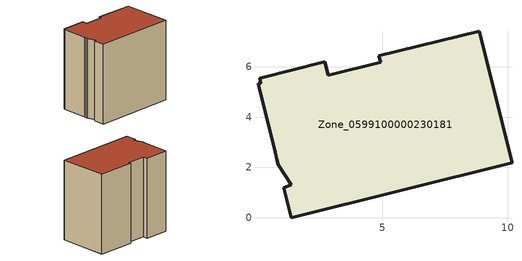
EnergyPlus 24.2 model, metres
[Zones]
Zone_0599100000230181
 floor ground (C_G): 0.85,2.1 0.8,2.33 0.74,2.6 0.05,5.32 0.16,5.34 0.12,5.55 2.71,6.2 2.85,5.66 4.93,6.17 4.86,6.45 8.85,7.41 10.16,2.17 1.37,0 1.08,1.18 1.38,1.31 z0
 wall outside (C_F): 4.86,6.45 4.93,6.17 2.85,5.66 2.71,6.2 0.12,5.55 0.16,5.34 0.05,5.32 0.74,2.6 0.8,2.33 0.85,2.1 1.38,1.31 1.08,1.18 1.37,0 10.16,2.17 8.85,7.41 4.86,6.45 z0:8.77
 roof outside (C_R): 0.74,2.6 0.8,2.33 0.85,2.1 1.38,1.31 1.08,1.18 1.37,0 10.16,2.17 8.85,7.41 4.86,6.45 4.93,6.17 2.85,5.66 2.71,6.2 0.12,5.55 0.16,5.34 0.05,5.32 z8.77
[BUILDING]
Pand.0599100000230181: North Axis=0; Terrain=City; Loads Convergence Tolerance Value=0.04; Temperature Convergence Tolerance Value=0.4; Solar Distribution=FullExterior; Maximum Number of Warmup Days=25; Minimum Number of Warmup Days=1
[Site:Location]
Rotterdam.The.Hague.AP_ZH_NLD Design_Conditions: Latitude=51.96; Longitude=4.45; Time Zone=1; Elevation=-4.5
[SITE:GROUNDTEMPERATURE:BUILDINGSURFACE]
18, 18, 18, 18, 18, 18, 18, 18, 18, 18, 18, 18
[MATERIAL] Thermal Absorptance=0.9; Solar Absorptance=0.7; Visible Absorptance=0.7
Name | Roughness | Thickness | Conductivity | Density | Specific Heat
G.TI.1975-1991 | MediumSmooth | 0.15 | 0.288461 | 540 | 1210
F.TI.1975-1991 | Rough | 0.3 | 0.230769 | 1920 | 840
R.TI.1975-1991 | MediumRough | 0.2 | 0.153846 | 1500 | 1000
[CONSTRUCTION]
C_G: G.TI.1975-1991
C_F: F.TI.1975-1991
C_R: R.TI.1975-1991
[ZONE]
Zone_0599100000230181: Type=1; Multiplier=1; Ceiling Height=Autocalculate; Volume=Autocalculate; Floor Area=autocalculate; Part of Total Floor Area=Yes
[ZONEINFILTRATION:DESIGNFLOWRATE]
Infil_Zone_0599100000230181: Zone or ZoneList or Space or SpaceList=Zone_0599100000230181; Schedule=AlwaysOn; Design Flow Rate Calculation Method=Flow/Area; Flow Rate per Floor Area=0.003; Constant Term Coefficient=1; Temperature Term Coefficient=0; Velocity Term Coefficient=0; Velocity Squared Term Coefficient=0
[HVACTEMPLATE:ZONE:IDEALLOADSAIRSYSTEM]
Zone_0599100000230181: Maximum Heating Supply Air Temperature=50; Minimum Cooling Supply Air Temperature=13; Maximum Heating Supply Air Humidity Ratio=0.0156; Minimum Cooling Supply Air Humidity Ratio=0.0077; Heating Limit=NoLimit; Cooling Limit=NoLimit; Dehumidification Control Type=ConstantSensibleHeatRatio; Cooling Sensible Heat Ratio=0.7; Dehumidification Setpoint=60; Humidification Control Type=None; Humidification Setpoint=30; Outdoor Air Method=None; Outdoor Air Flow Rate per Person=0.00944; Outdoor Air Flow Rate per Zone Floor Area=0; Outdoor Air Flow Rate per Zone=0; Demand Controlled Ventilation Type=None; Outdoor Air Economizer Type=NoEconomizer; Heat Recovery Type=None; Sensible Heat Recovery Effectiveness=0.7; Latent Heat Recovery Effectiveness=0.65
[ZONECONTROL:THERMOSTAT]
ThermostatControl_Zone_0599100000230181: Zone or ZoneList=Zone_0599100000230181; Control Type Schedule=DualSetpointControlType; Control 1=Thermostat_Zone_0599100000230181; Temperature Difference Between Cutout And Setpoint=0
[THERMOSTATSETPOINT:DUALSETPOINT]
Thermostat_Zone_0599100000230181: Heating Setpoint Temperature Schedule=HeatingSetpoint_Zone_0599100000230181; Cooling Setpoint Temperature Schedule=CoolingSetpoint_Zone_0599100000230181
[SCHEDULE:COMPACT]
HeatingSetpoint_Zone_0599100000230181: Through: 12/31, For: AllDays, Until: 24:00, 21
CoolingSetpoint_Zone_0599100000230181: Through: 12/31, For: AllDays, Until: 24:00, 24
DualSetpointControlType: Through: 12/31, For: AllDays, Until: 24:00, 4
AlwaysOn: Through: 12/31, For: AllDays, Until: 24:00, 1
